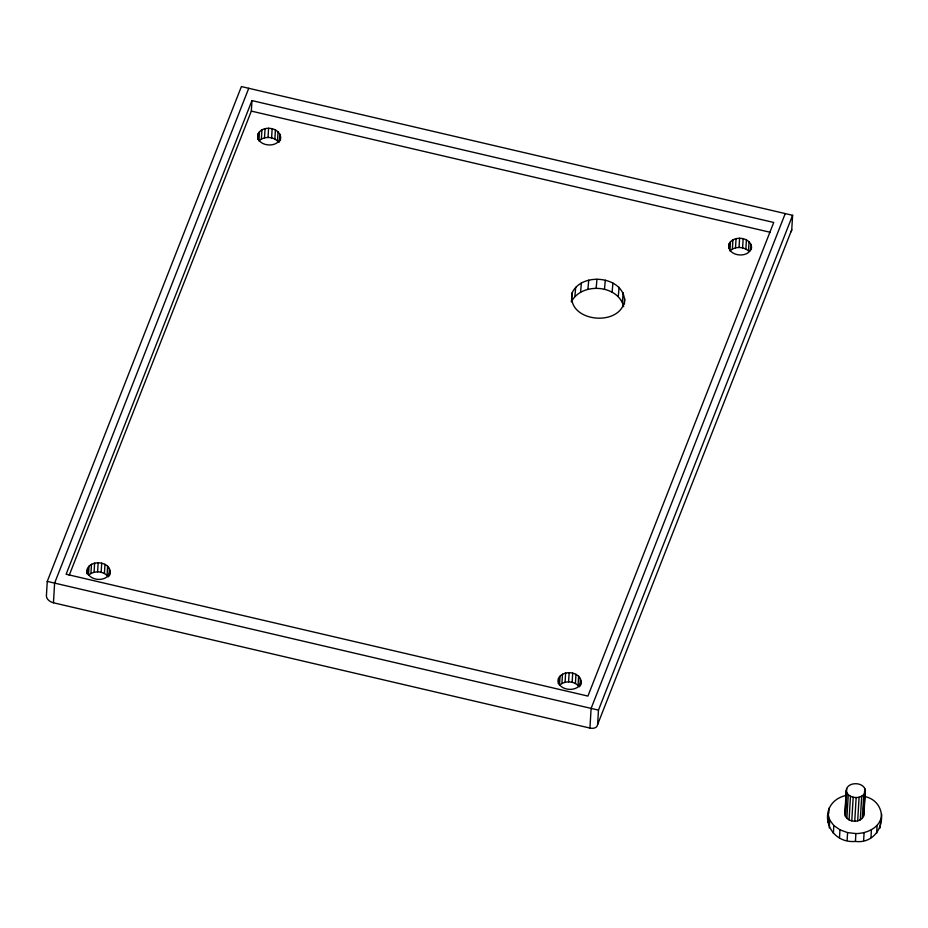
<?xml version="1.0" encoding="UTF-8"?>
<svg xmlns="http://www.w3.org/2000/svg" width="928" height="928" viewBox="0 0 928 928"><rect width="100%" height="100%" fill="white"/><g stroke="black" fill="none" stroke-linecap="round" stroke-linejoin="round"><path stroke-width="1.39" d="M47.258 581.38L46.4 595.811A7.656 5.116 21.4 0 0 53.453 602.782L589.941 728.074A7.656 5.116 21.4 0 0 597.609 724.548L791.746 229.738L792.605 215.296L241.396 86.571L47.258 581.38L598.467 710.117L597.609 724.548M53.453 602.782L54.613 583.097L248.75 88.288M86.954 573.678C84.842 558.25 113.715 559.862 109.84 574.977M87.22 573.713L87.534 568.47M89.042 566.138L88.496 575.325C93.867 570.279 103.878 570.79 108.24 576.868M90.932 573.469L91.478 564.282M94.076 572.274L94.621 563.087M97.602 571.868L98.148 562.681M101.164 572.274L101.709 563.087M104.423 573.458L104.98 564.27M107.068 575.314L107.613 566.126M108.901 576.334L109.376 568.458M69.217 575.279L251.337 111.093L251.952 100.595L773.732 222.465L587.911 696.081L66.132 574.223L251.952 100.595M257.659 139.293L257.972 134.05C262.902 123.749 283.504 128.052 280.279 140.569M259.48 131.718L258.935 140.905C264.306 135.871 274.317 136.37 278.678 142.448M261.371 139.049L261.916 129.862M264.515 137.854L265.06 128.667M268.041 137.448L268.586 128.261M271.614 137.854L272.159 128.667M274.874 139.038L275.419 129.862M277.507 140.894L278.052 131.706M279.351 141.914L279.815 134.038M558.215 683.716L558.528 678.461C563.458 668.172 584.06 672.475 580.835 684.98M560.036 676.129L559.491 685.316C564.862 680.282 574.873 680.792 579.234 686.871M561.927 683.46L562.472 674.285M565.071 682.277L565.616 673.09M568.597 681.871L569.142 672.684M572.158 682.277L572.704 673.09M575.418 683.46L575.963 674.273M578.063 685.305L578.608 676.118M579.896 686.337L580.371 678.461M589.941 728.074L591.113 708.389L785.25 213.579M728.735 247.985L728.967 244.052C733.561 234.308 753.142 237.464 751.355 249.249M730.475 241.721L729.93 250.908C734.941 246.21 743.398 246.488 748.502 250.896L749.047 241.709M732.366 249.052L732.911 239.865M735.51 247.857L736.055 238.67M739.036 247.451L739.581 238.264M742.597 247.857L743.154 238.67M745.868 249.04L746.414 239.853M750.416 250.606L750.81 244.041M864.664 796.444C892.632 802.778 883.34 845.037 855.43 841.429C825.549 844.028 815.689 803.01 845.605 795.528M828.785 813.299L829.098 808.044M829.272 827.973L829.736 820.097L828.101 814.076M833.356 833.402L833.831 825.526L829.736 820.097M839.504 837.717L839.968 829.841L833.831 825.526M846.232 790.621L844.828 814.239C846.29 823.298 862.994 823.728 863.933 814.239L865.337 790.621C864.072 780.448 843.54 781.817 846.812 792.779L845.408 816.396M845.176 812.093L845.837 800.98M846.092 796.804L846.58 788.475M846.87 818.334L848.273 794.716L846.812 792.779M847.113 840.478L847.577 832.602L839.968 829.841M849.074 819.876L850.477 796.259L848.273 794.716M851.776 820.862L853.18 797.245L850.477 796.259M854.746 821.21L856.15 797.581C860.221 797.604 865.29 795.25 865.337 790.621M855.43 841.429L855.894 833.564C867.309 833.622 881.461 827.034 881.6 814.053M857.692 820.862L859.096 797.245M860.291 819.876L861.694 796.247M862.332 818.334L863.736 794.704M863.516 809.309L863.759 805.133M864.42 794.02L864.757 788.464M863.574 816.396L864.977 792.767M863.632 840.478L864.107 832.602M870.951 837.706L871.415 829.829M876.635 833.39L877.099 825.514M880.138 827.95L880.614 820.074M624.37 303.99C627.769 277.066 582.656 270.408 572.182 292.738L571.381 301.855C581.438 281.95 618.28 284.525 623.697 306.692M574.896 296.426L575.696 287.297M580.592 292.1L581.392 282.982M587.923 289.327L588.723 280.21M596.147 288.376L596.959 279.258M604.488 289.339L605.288 280.21M612.12 292.111L612.921 282.982M618.28 296.426L619.092 287.297M622.386 301.867L623.187 292.738M257.972 134.05C255.212 146.844 279.572 149.234 280.511 136.625M558.528 678.461C555.756 691.256 580.128 693.645 581.067 681.048M728.967 244.052C726.206 256.836 750.566 259.237 751.506 246.628M572.182 292.738C565.755 322.573 622.642 328.164 624.822 298.77M827.637 821.953L828.228 818.334M110.072 571.045C108.947 582.459 88.856 581.926 87.104 571.045M598.467 710.117L792.605 215.296M853.18 797.245L856.15 797.581M847.577 832.602L855.894 833.564M251.337 111.093L770.286 232.302M791.746 229.738A7.656 5.116 21.4 0 1 790.61 232.128"/></g></svg>
